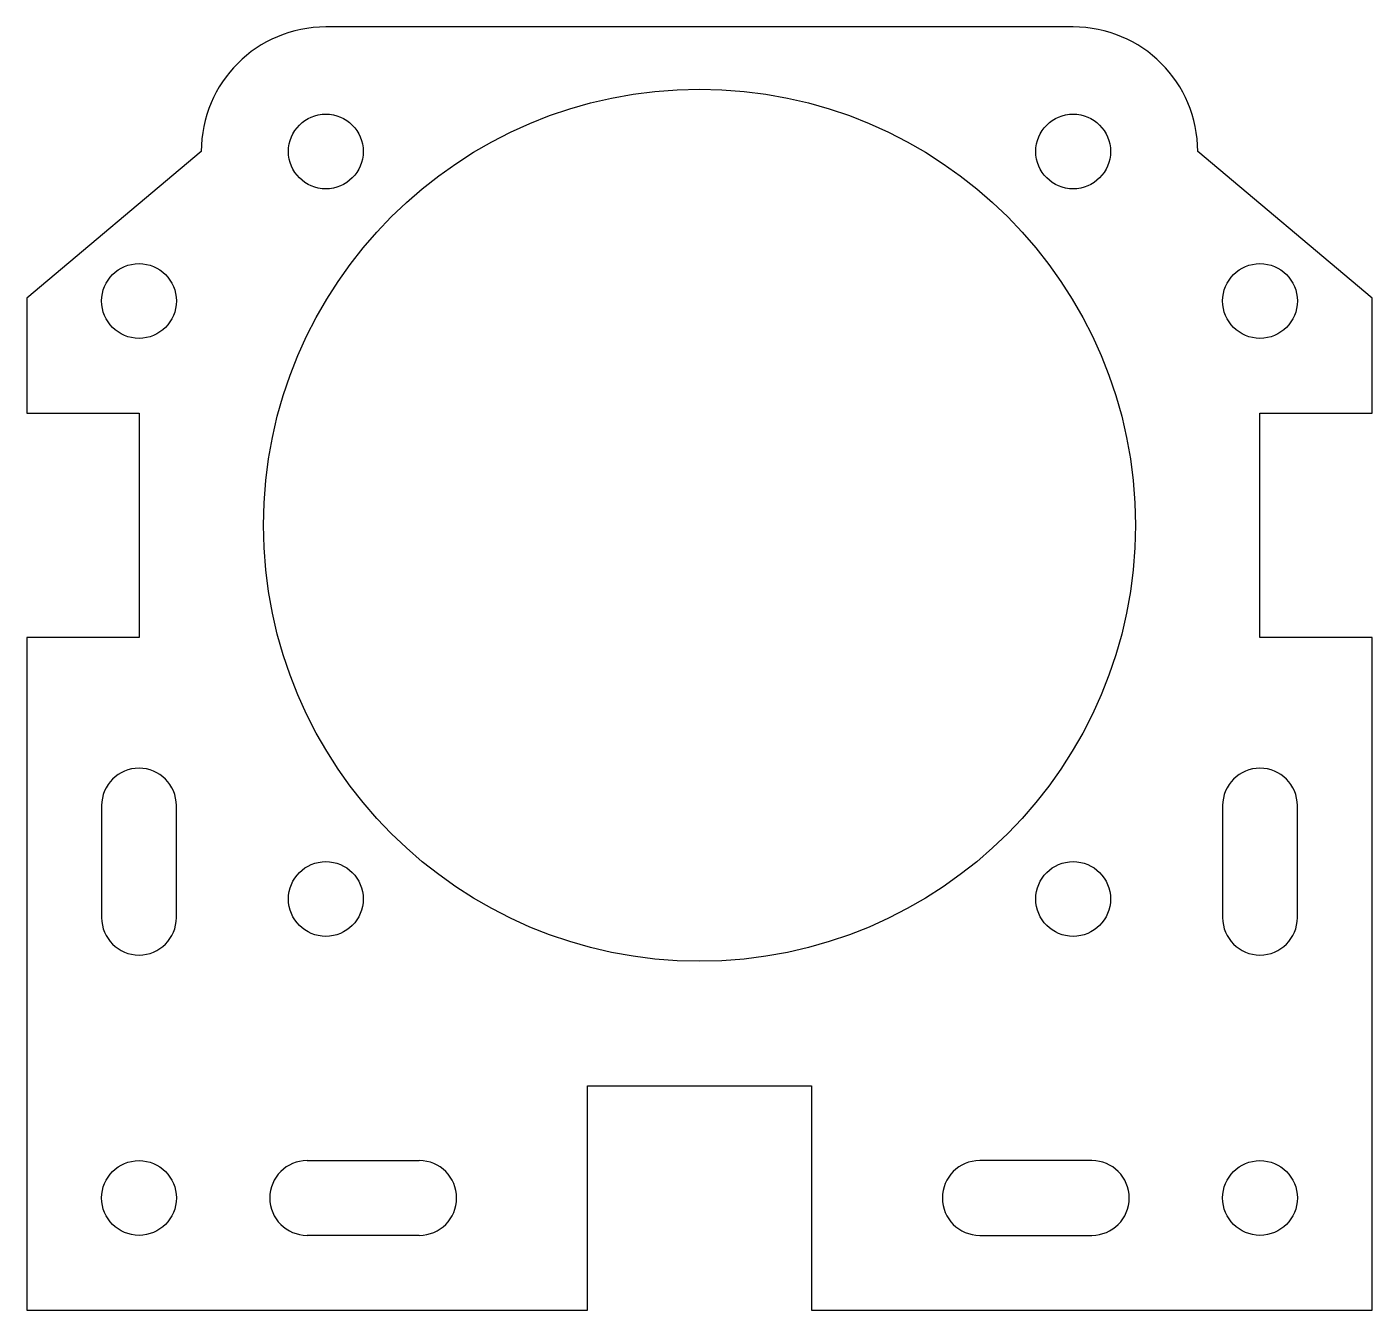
# Model space of a CAD drawing. Header units: millimetres. Extents: x 119.3 to 173.3, y 183 to 234.5.
import ezdxf

# ---------------------------------------------------------------- set-up
doc = ezdxf.new("R2010")
doc.units = ezdxf.units.MM
doc.layers.add('Default', color=7, linetype='Continuous')

msp = doc.modelspace()

# ---------------------------------------------------------------- linework, layer by layer
at = {"layer": 'Default', "color": 7, "linetype": 'Continuous'}
for p, q in [((161.29, 234.536), (131.29, 234.536)), ((126.29, 229.536), (119.29, 223.652)), ((173.29, 223.652), (166.29, 229.536)), ((119.29, 223.652), (119.29, 219.036)), ((173.29, 219.036), (173.29, 223.652)), ((119.29, 219.036), (123.79, 219.036)), ((123.79, 219.036), (123.79, 210.036)), ((168.79, 210.036), (168.79, 219.036)), ((168.79, 219.036), (173.29, 219.036)), ((123.79, 210.036), (119.29, 210.036)), ((119.29, 210.036), (119.29, 183.036)), ((173.29, 210.036), (168.79, 210.036)), ((173.29, 183.036), (173.29, 210.036)), ((122.29, 203.286), (122.29, 198.786)), ((125.29, 198.786), (125.29, 203.286)), ((167.29, 203.286), (167.29, 198.786)), ((170.29, 198.786), (170.29, 203.286)), ((141.79, 183.036), (141.79, 192.036)), ((141.79, 192.036), (150.79, 192.036)), ((150.79, 192.036), (150.79, 183.036)), ((130.54, 189.036), (135.04, 189.036)), ((162.04, 189.036), (157.54, 189.036)), ((135.04, 186.036), (130.54, 186.036)), ((157.54, 186.036), (162.04, 186.036)), ((119.29, 183.036), (141.79, 183.036)), ((150.79, 183.036), (173.29, 183.036))]:
    msp.add_line(p, q, dxfattribs=at)
for centre, radius in [((146.29, 214.536), 17.5), ((131.29, 229.536), 1.5), ((161.29, 229.536), 1.5), ((123.79, 223.536), 1.5), ((168.79, 223.536), 1.5), ((131.29, 199.536), 1.5), ((161.29, 199.536), 1.5), ((123.79, 187.536), 1.5), ((168.79, 187.536), 1.5)]:
    msp.add_circle(centre, radius, dxfattribs=at)
for centre, radius, start, end in [((131.29, 229.536), 5, 90, 180), ((161.29, 229.536), 5, 0, 90), ((123.79, 203.286), 1.5, 0, 180), ((168.79, 203.286), 1.5, 0, 180), ((123.79, 198.786), 1.5, 180, 0), ((168.79, 198.786), 1.5, 180, 0), ((130.54, 187.536), 1.5, 90, 270), ((135.04, 187.536), 1.5, 270, 90), ((157.54, 187.536), 1.5, 90, 270), ((162.04, 187.536), 1.5, 270, 90)]:
    msp.add_arc(centre, radius, start, end, dxfattribs=at)

doc.saveas('drawing.dxf')
